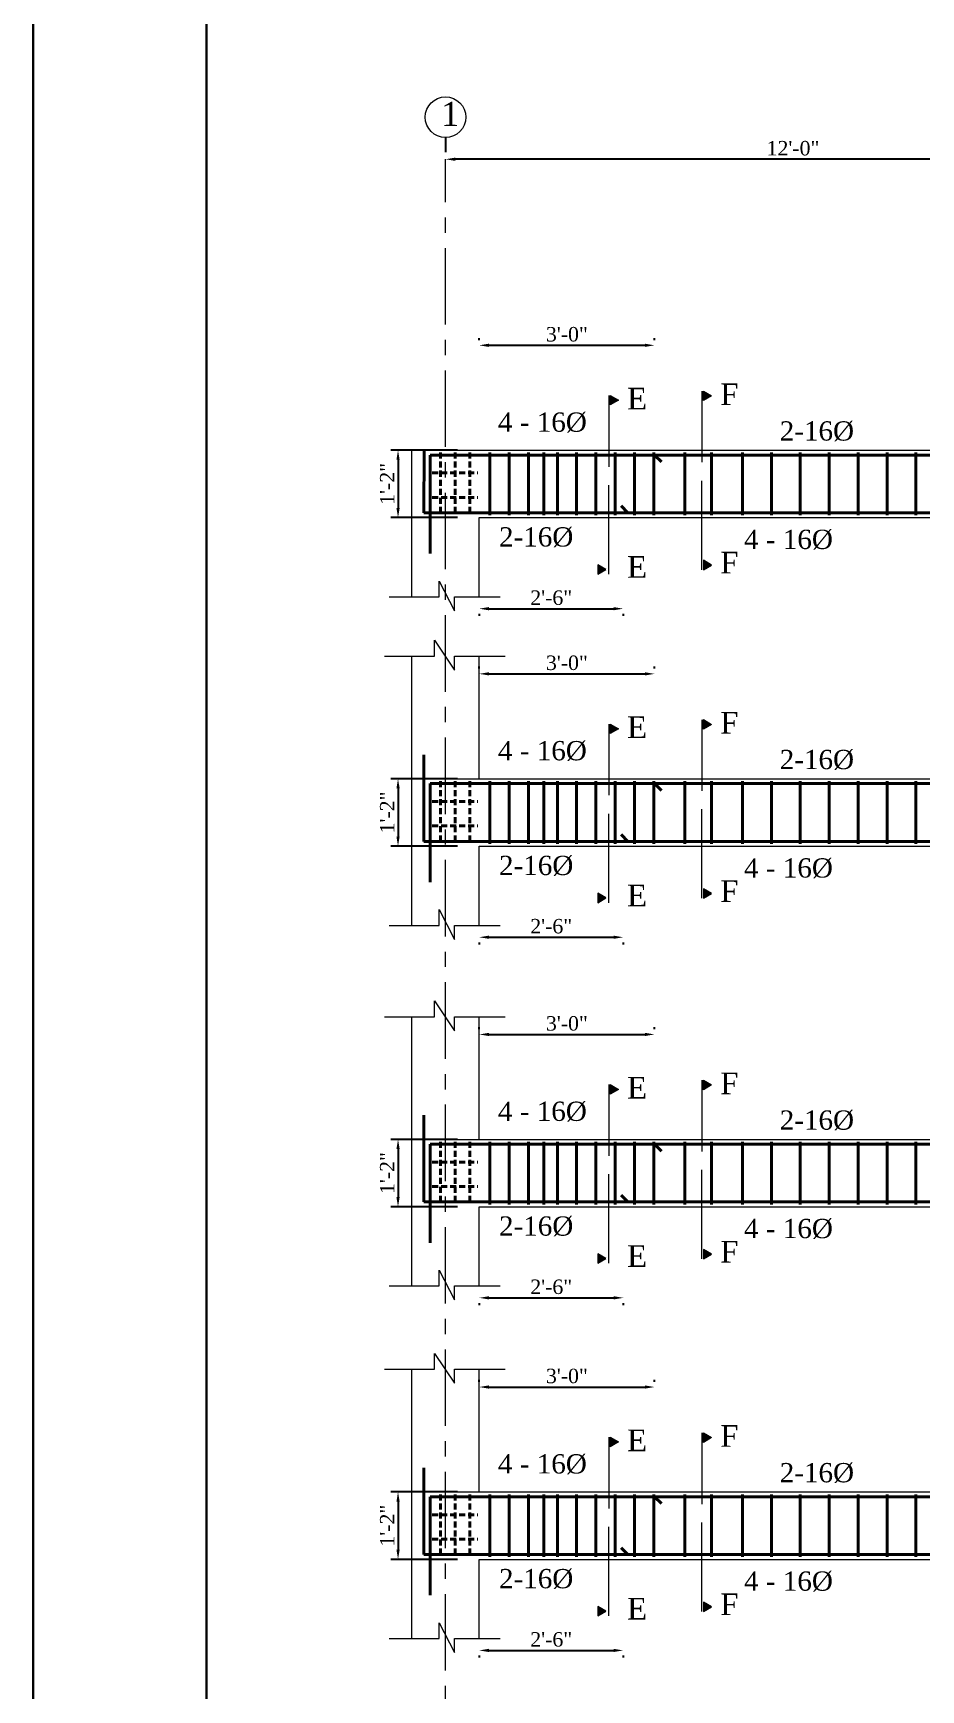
# Model space of a CAD drawing. Extents: x -2338379 to 930990, y -818978 to 106940.
# Drawn here: x 385344 to 385712, y -208316 to -207629 of the extents above; entities that cross this region are included whole.
import ezdxf

# ---------------------------------------------------------------- set-up
doc = ezdxf.new("R2010")
doc.units = 0
doc.header["$MEASUREMENT"] = 0
doc.header["$PDMODE"] = 34
doc.linetypes.add('CENTER', pattern=[50.8, 31.75, -6.35, 6.35, -6.35])
doc.linetypes.add('DASHED', pattern=[0.75, 0.5, -0.25])
doc.layers.get('0').update_dxf_attribs({"linetype": 'CONTINUOUS', "lineweight": 30})
doc.layers.get('DEFPOINTS').update_dxf_attribs({"linetype": 'CONTINUOUS'})
for name, color, linetype, lineweight in [('Center', 11, 'CENTER', 15), ('Dimension', 35, 'CONTINUOUS', 9), ('HATCH', 3, 'CONTINUOUS', 15), ('rcc elevation', 253, 'CONTINUOUS', 18), ('rebar', 3, 'CONTINUOUS', 40), ('TEXT', 7, 'CONTINUOUS', 30), ('WALL', 1, 'CONTINUOUS', 40)]:
    doc.layers.add(name, color=color, linetype=linetype, lineweight=lineweight)
doc.styles.get("Standard").update_dxf_attribs({"font": 'times.ttf', "height": 6})
doc.dimstyles.new('Standard$0', dxfattribs={"dimtxt": 6, "dimasz": 4, "dimexe": 3, "dimexo": 6, "dimgap": 3, "dimtad": 1, "dimdec": 1, "dimzin": 0, "dimdsep": 46, "dimlunit": 4, "dimtxsty": 'Standard', "dimcen": 0.09, "dimclrd": 6, "dimclre": 6, "dimclrt": 7, "dimadec": 0, "dimazin": 0, "dimtfac": 1, "dimtdec": 1, "dimtix": 1, "dimtofl": 0, "dimtmove": 1, "dimatfit": 3, "dimfxl": 1, "dimtolj": 1, "dimtzin": 0, "dimlwd": 18, "dimlwe": 18, "dimarcsym": 0})

# ---------------------------------------------------------------- blocks, each defined once
blk = doc.blocks.new('*D920')
at = {"layer": 'DEFPOINTS', "color": 0, "lineweight": 30, "transparency": 16777216}
for p in [(385515.13, -207680.99), (385515.13, -207680.99), (385803.61, -207680.99)]:
    blk.add_point(p, dxfattribs=at)
at = {"layer": 'TEXT', "color": 6, "lineweight": -2, "transparency": 16777216}
for p, q in [((385515.13, -207671.99), (385515.13, -207677.99)), ((385803.61, -207671.99), (385803.61, -207677.99)), ((385799.61, -207680.99), (385519.13, -207680.99))]:
    blk.add_line(p, q, dxfattribs=at)
at = {"layer": 'TEXT', "color": 6, "lineweight": 30, "transparency": 16777216}
for points in [[(385519.13, -207680.32), (385519.13, -207681.65), (385515.13, -207680.99)], [(385799.61, -207680.32), (385799.61, -207681.65), (385803.61, -207680.99)]]:
    blk.add_solid(points, dxfattribs=at)
at = {"layer": 'TEXT', "color": 7, "transparency": 16777216, "insert": (385659.37, -207676.44), "char_height": 6, "attachment_point": 5}
blk.add_mtext('\\A1;12\'-0"', dxfattribs=at)
blk = doc.blocks.new('*D850')
at = {"layer": 'DEFPOINTS', "color": 0, "lineweight": 30, "transparency": 16777216}
for p in [(385529.13, -208234.26), (385495.4, -208262.26), (385529.13, -208262.26)]:
    blk.add_point(p, dxfattribs=at)
at = {"layer": 'TEXT', "color": 6, "lineweight": -2, "transparency": 16777216}
for p, q in [((385520.13, -208234.26), (385492.4, -208234.26)), ((385495.4, -208238.26), (385495.4, -208258.26)), ((385520.13, -208262.26), (385492.4, -208262.26))]:
    blk.add_line(p, q, dxfattribs=at)
at = {"layer": 'TEXT', "color": 6, "lineweight": 30, "transparency": 16777216}
for points in [[(385494.74, -208238.26), (385496.07, -208238.26), (385495.4, -208234.26)], [(385494.74, -208258.26), (385496.07, -208258.26), (385495.4, -208262.26)]]:
    blk.add_solid(points, dxfattribs=at)
at = {"layer": 'TEXT', "color": 7, "transparency": 16777216, "insert": (385490.9, -208248.26), "char_height": 6, "attachment_point": 5, "rotation": 90}
blk.add_mtext('\\A1;1\'-2"', dxfattribs=at)
blk = doc.blocks.new('*D851')
at = {"layer": 'DEFPOINTS', "color": 0, "lineweight": 30, "transparency": 16777216}
for p in [(385601.87, -208190.71), (385529.13, -208197.55), (385601.87, -208197.55)]:
    blk.add_point(p, dxfattribs=at)
at = {"layer": 'TEXT', "color": 6, "lineweight": -2, "transparency": 16777216}
for p, q in [((385529.13, -208188.55), (385529.13, -208187.71)), ((385533.13, -208190.71), (385597.87, -208190.71)), ((385601.87, -208188.55), (385601.87, -208187.71))]:
    blk.add_line(p, q, dxfattribs=at)
at = {"layer": 'TEXT', "color": 6, "lineweight": 30, "transparency": 16777216}
for points in [[(385533.13, -208190.04), (385533.13, -208191.38), (385529.13, -208190.71)], [(385597.87, -208190.04), (385597.87, -208191.38), (385601.87, -208190.71)]]:
    blk.add_solid(points, dxfattribs=at)
at = {"layer": 'TEXT', "color": 7, "transparency": 16777216, "insert": (385565.5, -208186.16), "char_height": 6, "attachment_point": 5}
blk.add_mtext('\\A1;3\'-0"', dxfattribs=at)
blk = doc.blocks.new('*D852')
at = {"layer": 'DEFPOINTS', "color": 0, "lineweight": 30, "transparency": 16777216}
for p in [(385529.13, -208293.22), (385588.87, -208293.22), (385588.87, -208300.06)]:
    blk.add_point(p, dxfattribs=at)
at = {"layer": 'TEXT', "color": 6, "lineweight": -2, "transparency": 16777216}
for p, q in [((385529.13, -208302.22), (385529.13, -208303.06)), ((385533.13, -208300.06), (385584.87, -208300.06)), ((385588.87, -208302.22), (385588.87, -208303.06))]:
    blk.add_line(p, q, dxfattribs=at)
at = {"layer": 'TEXT', "color": 6, "lineweight": 30, "transparency": 16777216}
for points in [[(385533.13, -208299.39), (385533.13, -208300.73), (385529.13, -208300.06)], [(385584.87, -208299.39), (385584.87, -208300.73), (385588.87, -208300.06)]]:
    blk.add_solid(points, dxfattribs=at)
at = {"layer": 'TEXT', "color": 7, "transparency": 16777216, "insert": (385559, -208295.51), "char_height": 6, "attachment_point": 5}
blk.add_mtext('\\A1;2\'-6"', dxfattribs=at)
blk = doc.blocks.new('*D845')
at = {"layer": 'DEFPOINTS', "color": 0, "lineweight": 30, "transparency": 16777216}
for p in [(385529.13, -208087.88), (385495.4, -208115.88), (385529.13, -208115.88)]:
    blk.add_point(p, dxfattribs=at)
at = {"layer": 'TEXT', "color": 6, "lineweight": -2, "transparency": 16777216}
for p, q in [((385520.13, -208087.88), (385492.4, -208087.88)), ((385495.4, -208091.88), (385495.4, -208111.88)), ((385520.13, -208115.88), (385492.4, -208115.88))]:
    blk.add_line(p, q, dxfattribs=at)
at = {"layer": 'TEXT', "color": 6, "lineweight": 30, "transparency": 16777216}
for points in [[(385494.74, -208091.88), (385496.07, -208091.88), (385495.4, -208087.88)], [(385494.74, -208111.88), (385496.07, -208111.88), (385495.4, -208115.88)]]:
    blk.add_solid(points, dxfattribs=at)
at = {"layer": 'TEXT', "color": 7, "transparency": 16777216, "insert": (385490.9, -208101.88), "char_height": 6, "attachment_point": 5, "rotation": 90}
blk.add_mtext('\\A1;1\'-2"', dxfattribs=at)
blk = doc.blocks.new('*D846')
at = {"layer": 'DEFPOINTS', "color": 0, "lineweight": 30, "transparency": 16777216}
for p in [(385601.87, -208044.33), (385529.13, -208051.17), (385601.87, -208051.17)]:
    blk.add_point(p, dxfattribs=at)
at = {"layer": 'TEXT', "color": 6, "lineweight": -2, "transparency": 16777216}
for p, q in [((385529.13, -208042.17), (385529.13, -208041.33)), ((385601.87, -208042.17), (385601.87, -208041.33)), ((385533.13, -208044.33), (385597.87, -208044.33))]:
    blk.add_line(p, q, dxfattribs=at)
at = {"layer": 'TEXT', "color": 6, "lineweight": 30, "transparency": 16777216}
for points in [[(385533.13, -208043.66), (385533.13, -208045), (385529.13, -208044.33)], [(385597.87, -208043.66), (385597.87, -208045), (385601.87, -208044.33)]]:
    blk.add_solid(points, dxfattribs=at)
at = {"layer": 'TEXT', "color": 7, "transparency": 16777216, "insert": (385565.5, -208039.78), "char_height": 6, "attachment_point": 5}
blk.add_mtext('\\A1;3\'-0"', dxfattribs=at)
blk = doc.blocks.new('*D847')
at = {"layer": 'DEFPOINTS', "color": 0, "lineweight": 30, "transparency": 16777216}
for p in [(385529.13, -208146.84), (385588.87, -208146.84), (385588.87, -208153.68)]:
    blk.add_point(p, dxfattribs=at)
at = {"layer": 'TEXT', "color": 6, "lineweight": -2, "transparency": 16777216}
for p, q in [((385529.13, -208155.84), (385529.13, -208156.68)), ((385533.13, -208153.68), (385584.87, -208153.68)), ((385588.87, -208155.84), (385588.87, -208156.68))]:
    blk.add_line(p, q, dxfattribs=at)
at = {"layer": 'TEXT', "color": 6, "lineweight": 30, "transparency": 16777216}
for points in [[(385533.13, -208153.01), (385533.13, -208154.35), (385529.13, -208153.68)], [(385584.87, -208153.01), (385584.87, -208154.35), (385588.87, -208153.68)]]:
    blk.add_solid(points, dxfattribs=at)
at = {"layer": 'TEXT', "color": 7, "transparency": 16777216, "insert": (385559, -208149.13), "char_height": 6, "attachment_point": 5}
blk.add_mtext('\\A1;2\'-6"', dxfattribs=at)
blk = doc.blocks.new('*D772')
at = {"layer": 'DEFPOINTS', "color": 0, "lineweight": 30, "transparency": 16777216}
for p in [(385529.13, -207938.17), (385495.4, -207966.17), (385529.13, -207966.17)]:
    blk.add_point(p, dxfattribs=at)
at = {"layer": 'TEXT', "color": 6, "lineweight": -2, "transparency": 16777216}
for p, q in [((385520.13, -207938.17), (385492.4, -207938.17)), ((385495.4, -207942.17), (385495.4, -207962.17)), ((385520.13, -207966.17), (385492.4, -207966.17))]:
    blk.add_line(p, q, dxfattribs=at)
at = {"layer": 'TEXT', "color": 6, "lineweight": 30, "transparency": 16777216}
for points in [[(385494.74, -207942.17), (385496.07, -207942.17), (385495.4, -207938.17)], [(385494.74, -207962.17), (385496.07, -207962.17), (385495.4, -207966.17)]]:
    blk.add_solid(points, dxfattribs=at)
at = {"layer": 'TEXT', "color": 7, "transparency": 16777216, "insert": (385490.9, -207952.17), "char_height": 6, "attachment_point": 5, "rotation": 90}
blk.add_mtext('\\A1;1\'-2"', dxfattribs=at)
blk = doc.blocks.new('*D773')
at = {"layer": 'DEFPOINTS', "color": 0, "lineweight": 30, "transparency": 16777216}
for p in [(385601.87, -207894.63), (385529.13, -207901.47), (385601.87, -207901.47)]:
    blk.add_point(p, dxfattribs=at)
at = {"layer": 'TEXT', "color": 6, "lineweight": -2, "transparency": 16777216}
for p, q in [((385529.13, -207892.47), (385529.13, -207891.63)), ((385533.13, -207894.63), (385597.87, -207894.63)), ((385601.87, -207892.47), (385601.87, -207891.63))]:
    blk.add_line(p, q, dxfattribs=at)
at = {"layer": 'TEXT', "color": 6, "lineweight": 30, "transparency": 16777216}
for points in [[(385533.13, -207893.96), (385533.13, -207895.29), (385529.13, -207894.63)], [(385597.87, -207893.96), (385597.87, -207895.29), (385601.87, -207894.63)]]:
    blk.add_solid(points, dxfattribs=at)
at = {"layer": 'TEXT', "color": 7, "transparency": 16777216, "insert": (385565.5, -207890.07), "char_height": 6, "attachment_point": 5}
blk.add_mtext('\\A1;3\'-0"', dxfattribs=at)
blk = doc.blocks.new('*D774')
at = {"layer": 'DEFPOINTS', "color": 0, "lineweight": 30, "transparency": 16777216}
for p in [(385529.13, -207997.14), (385588.87, -207997.14), (385588.87, -208003.98)]:
    blk.add_point(p, dxfattribs=at)
at = {"layer": 'TEXT', "color": 6, "lineweight": -2, "transparency": 16777216}
for p, q in [((385529.13, -208006.14), (385529.13, -208006.98)), ((385533.13, -208003.98), (385584.87, -208003.98)), ((385588.87, -208006.14), (385588.87, -208006.98))]:
    blk.add_line(p, q, dxfattribs=at)
at = {"layer": 'TEXT', "color": 6, "lineweight": 30, "transparency": 16777216}
for points in [[(385533.13, -208003.31), (385533.13, -208004.64), (385529.13, -208003.98)], [(385584.87, -208003.31), (385584.87, -208004.64), (385588.87, -208003.98)]]:
    blk.add_solid(points, dxfattribs=at)
at = {"layer": 'TEXT', "color": 7, "transparency": 16777216, "insert": (385559, -207999.42), "char_height": 6, "attachment_point": 5}
blk.add_mtext('\\A1;2\'-6"', dxfattribs=at)
blk = doc.blocks.new('*D751')
at = {"layer": 'DEFPOINTS', "color": 0, "lineweight": 30, "transparency": 16777216}
for p in [(385529.13, -207801.77), (385495.4, -207829.77), (385529.13, -207829.77)]:
    blk.add_point(p, dxfattribs=at)
at = {"layer": 'TEXT', "color": 6, "lineweight": -2, "transparency": 16777216}
for p, q in [((385520.13, -207801.77), (385492.4, -207801.77)), ((385495.4, -207805.77), (385495.4, -207825.77)), ((385520.13, -207829.77), (385492.4, -207829.77))]:
    blk.add_line(p, q, dxfattribs=at)
at = {"layer": 'TEXT', "color": 6, "lineweight": 30, "transparency": 16777216}
for points in [[(385494.74, -207805.77), (385496.07, -207805.77), (385495.4, -207801.77)], [(385494.74, -207825.77), (385496.07, -207825.77), (385495.4, -207829.77)]]:
    blk.add_solid(points, dxfattribs=at)
at = {"layer": 'TEXT', "color": 7, "transparency": 16777216, "insert": (385490.9, -207815.77), "char_height": 6, "attachment_point": 5, "rotation": 90}
blk.add_mtext('\\A1;1\'-2"', dxfattribs=at)
blk = doc.blocks.new('*D752')
at = {"layer": 'DEFPOINTS', "color": 0, "lineweight": 30, "transparency": 16777216}
for p in [(385601.87, -207758.23), (385529.13, -207765.07), (385601.87, -207765.07)]:
    blk.add_point(p, dxfattribs=at)
at = {"layer": 'TEXT', "color": 6, "lineweight": -2, "transparency": 16777216}
for p, q in [((385529.13, -207756.07), (385529.13, -207755.23)), ((385533.13, -207758.23), (385597.87, -207758.23)), ((385601.87, -207756.07), (385601.87, -207755.23))]:
    blk.add_line(p, q, dxfattribs=at)
at = {"layer": 'TEXT', "color": 6, "lineweight": 30, "transparency": 16777216}
for points in [[(385533.13, -207757.56), (385533.13, -207758.89), (385529.13, -207758.23)], [(385597.87, -207757.56), (385597.87, -207758.89), (385601.87, -207758.23)]]:
    blk.add_solid(points, dxfattribs=at)
at = {"layer": 'TEXT', "color": 7, "transparency": 16777216, "insert": (385565.5, -207753.68), "char_height": 6, "attachment_point": 5}
blk.add_mtext('\\A1;3\'-0"', dxfattribs=at)
blk = doc.blocks.new('*D753')
at = {"layer": 'DEFPOINTS', "color": 0, "lineweight": 30, "transparency": 16777216}
for p in [(385529.13, -207860.74), (385588.87, -207860.74), (385588.87, -207867.58)]:
    blk.add_point(p, dxfattribs=at)
at = {"layer": 'TEXT', "color": 6, "lineweight": -2, "transparency": 16777216}
for p, q in [((385529.13, -207869.74), (385529.13, -207870.58)), ((385533.13, -207867.58), (385584.87, -207867.58)), ((385588.87, -207869.74), (385588.87, -207870.58))]:
    blk.add_line(p, q, dxfattribs=at)
at = {"layer": 'TEXT', "color": 6, "lineweight": 30, "transparency": 16777216}
for points in [[(385533.13, -207866.91), (385533.13, -207868.24), (385529.13, -207867.58)], [(385584.87, -207866.91), (385584.87, -207868.24), (385588.87, -207867.58)]]:
    blk.add_solid(points, dxfattribs=at)
at = {"layer": 'TEXT', "color": 7, "transparency": 16777216, "insert": (385559, -207863.03), "char_height": 6, "attachment_point": 5}
blk.add_mtext('\\A1;2\'-6"', dxfattribs=at)

msp = doc.modelspace()

# ---------------------------------------------------------------- hatches: boundary and pattern name
at = {"layer": 'HATCH', "ltscale": 0.5}
for points in [[(385583.5, -207783.01), (385583.5, -207779.07), (385586.92, -207781.04)], [(385622.15, -207781.19), (385622.15, -207777.25), (385625.57, -207779.22)], [(385622.15, -207847.48), (385622.15, -207851.42), (385625.57, -207849.45)], [(385578.31, -207849.3), (385578.31, -207853.25), (385581.72, -207851.27)], [(385583.5, -207919.41), (385583.5, -207915.47), (385586.92, -207917.44)], [(385622.15, -207917.59), (385622.15, -207913.64), (385625.57, -207915.62)], [(385578.31, -207985.7), (385578.31, -207989.65), (385581.72, -207987.67)], [(385622.15, -207983.88), (385622.15, -207987.82), (385625.57, -207985.85)], [(385583.5, -208069.12), (385583.5, -208065.17), (385586.92, -208067.15)], [(385622.15, -208067.3), (385622.15, -208063.35), (385625.57, -208065.32)], [(385578.31, -208135.4), (385578.31, -208139.35), (385581.72, -208137.38)], [(385622.15, -208133.58), (385622.15, -208137.53), (385625.57, -208135.56)], [(385583.5, -208215.5), (385583.5, -208211.55), (385586.92, -208213.53)], [(385622.15, -208213.68), (385622.15, -208209.73), (385625.57, -208211.7)], [(385578.31, -208281.78), (385578.31, -208285.73), (385581.72, -208283.76)], [(385622.15, -208279.96), (385622.15, -208283.91), (385625.57, -208281.94)]]:
    msp.add_hatch(color=256, dxfattribs=at).paths.add_polyline_path(points)

# ---------------------------------------------------------------- linework, layer by layer
at = {"color": 3}
for points in [[(388521.51, -208928.73), (388521.51, -206502.33), (385343.91, -206502.33), (385343.91, -208928.73)], [(388449.51, -208856.73), (388449.51, -206574.33), (385415.91, -206574.33), (385415.91, -208856.73)]]:
    msp.add_lwpolyline(points, close=True, dxfattribs=at)
at = {"layer": 'Center'}
msp.add_line((385515.13, -208664.03), (385515.13, -207680.99), dxfattribs=at)
at = {"layer": 'Dimension', "ltscale": 0.5}
for p, q in [((385582.88, -207779.08), (385582.88, -207808.62)), ((385621.52, -207777.26), (385621.52, -207806.8)), ((385621.52, -207851.41), (385621.52, -207814.47)), ((385582.88, -207853.24), (385582.88, -207816.29)), ((385582.88, -207915.48), (385582.88, -207945.02)), ((385621.52, -207913.66), (385621.52, -207943.2)), ((385621.52, -207987.81), (385621.52, -207950.86)), ((385582.88, -207989.63), (385582.88, -207952.69)), ((385582.88, -208065.18), (385582.88, -208094.73)), ((385621.52, -208063.36), (385621.52, -208092.91)), ((385582.88, -208139.34), (385582.88, -208102.39)), ((385621.52, -208137.52), (385621.52, -208100.57)), ((385582.88, -208211.56), (385582.88, -208241.11)), ((385621.52, -208209.74), (385621.52, -208239.29)), ((385621.52, -208283.9), (385621.52, -208246.95)), ((385582.88, -208285.72), (385582.88, -208248.77))]:
    msp.add_line(p, q, dxfattribs=at)
for points in [[(385586.92, -207781.04), (385583.5, -207783.01), (385583.5, -207779.07)], [(385625.57, -207779.22), (385622.15, -207781.19), (385622.15, -207777.25)], [(385625.57, -207849.45), (385622.15, -207847.48), (385622.15, -207851.42)], [(385581.72, -207851.27), (385578.31, -207849.3), (385578.31, -207853.25)], [(385586.92, -207917.44), (385583.5, -207919.41), (385583.5, -207915.47)], [(385625.57, -207915.62), (385622.15, -207917.59), (385622.15, -207913.64)], [(385581.72, -207987.67), (385578.31, -207985.7), (385578.31, -207989.65)], [(385625.57, -207985.85), (385622.15, -207983.88), (385622.15, -207987.82)], [(385586.92, -208067.15), (385583.5, -208069.12), (385583.5, -208065.17)], [(385625.57, -208065.32), (385622.15, -208067.3), (385622.15, -208063.35)], [(385581.72, -208137.38), (385578.31, -208135.4), (385578.31, -208139.35)], [(385625.57, -208135.56), (385622.15, -208133.58), (385622.15, -208137.53)], [(385586.92, -208213.53), (385583.5, -208215.5), (385583.5, -208211.55)], [(385625.57, -208211.7), (385622.15, -208213.68), (385622.15, -208209.73)], [(385581.72, -208283.76), (385578.31, -208281.78), (385578.31, -208285.73)], [(385625.57, -208281.94), (385622.15, -208279.96), (385622.15, -208283.91)]]:
    msp.add_lwpolyline(points, close=True, dxfattribs=at)
at = {"layer": 'Dimension'}
for points in [[(385491.72, -207862.65), (385512.51, -207862.65), (385512.51, -207856.09), (385518.89, -207868.48), (385518.89, -207862.65), (385537.86, -207862.65)], [(385489.72, -207887.26), (385510.51, -207887.26), (385510.51, -207880.7), (385518.89, -207893.08), (385518.89, -207887.26), (385539.86, -207887.26)], [(385491.72, -207999.05), (385512.51, -207999.05), (385512.51, -207992.49), (385518.89, -208004.88), (385518.89, -207999.05), (385537.86, -207999.05)], [(385489.72, -208036.96), (385510.51, -208036.96), (385510.51, -208030.4), (385518.89, -208042.79), (385518.89, -208036.96), (385539.86, -208036.96)], [(385491.72, -208148.75), (385512.51, -208148.75), (385512.51, -208142.2), (385518.89, -208154.58), (385518.89, -208148.75), (385537.86, -208148.75)], [(385489.72, -208183.34), (385510.51, -208183.34), (385510.51, -208176.78), (385518.89, -208189.17), (385518.89, -208183.34), (385539.86, -208183.34)], [(385491.72, -208295.13), (385512.51, -208295.13), (385512.51, -208288.58), (385518.89, -208300.96), (385518.89, -208295.13), (385537.86, -208295.13)]]:
    msp.add_lwpolyline(points, dxfattribs=at)
msp.add_circle((385515.13, -207663.54), 8.45, dxfattribs=at)
at = {"layer": 'rcc elevation', "ltscale": 20}
for p, q in [((385501.13, -207862.65), (385501.13, -207801.77)), ((385501.13, -207801.77), (385789.61, -207801.77)), ((385529.13, -207862.65), (385529.13, -207829.77)), ((385529.13, -207829.77), (385789.61, -207829.77)), ((385501.13, -207938.17), (385501.13, -207887.26)), ((385529.13, -207938.17), (385529.13, -207887.26)), ((385501.13, -207999.05), (385501.13, -207938.17)), ((385501.13, -207938.17), (385789.61, -207938.17)), ((385529.13, -207999.05), (385529.13, -207966.17)), ((385529.13, -207966.17), (385789.61, -207966.17)), ((385501.13, -208087.88), (385501.13, -208036.96)), ((385529.13, -208087.88), (385529.13, -208036.96)), ((385501.13, -208148.75), (385501.13, -208087.88)), ((385501.13, -208087.88), (385789.61, -208087.88)), ((385529.13, -208148.75), (385529.13, -208115.88)), ((385529.13, -208115.88), (385789.61, -208115.88)), ((385501.13, -208234.26), (385501.13, -208183.34)), ((385529.13, -208234.26), (385529.13, -208183.34)), ((385501.13, -208295.13), (385501.13, -208234.26)), ((385501.13, -208234.26), (385789.61, -208234.26)), ((385529.13, -208295.13), (385529.13, -208262.26)), ((385529.13, -208262.26), (385789.61, -208262.26))]:
    msp.add_line(p, q, dxfattribs=at)
at = {"layer": 'rebar', "ltscale": 20}
for p, q in [((385506.26, -207801.77), (385506.17, -207827.77)), ((385508.8, -207803.77), (387251.14, -207803.77)), ((385508.8, -207803.77), (385508.8, -207844.69)), ((385601.87, -207803.77), (385604.72, -207806.62)), ((385506.17, -207827.77), (387253.77, -207827.77)), ((385588.02, -207824.92), (385590.87, -207827.77)), ((385506.17, -207928.2), (385506.17, -207964.17)), ((385508.8, -207940.17), (387251.14, -207940.17)), ((385508.8, -207940.17), (385508.8, -207981.09)), ((385601.87, -207940.17), (385604.72, -207943.02)), ((385506.17, -207964.17), (387253.77, -207964.17)), ((385588.02, -207961.32), (385590.87, -207964.17)), ((385506.17, -208077.91), (385506.17, -208113.88)), ((385508.8, -208089.88), (387251.14, -208089.88)), ((385508.8, -208089.88), (385508.8, -208130.79)), ((385601.87, -208089.88), (385604.72, -208092.73)), ((385506.17, -208113.88), (387253.77, -208113.88)), ((385588.02, -208111.03), (385590.87, -208113.88)), ((385506.17, -208224.29), (385506.17, -208260.26)), ((385508.8, -208236.26), (387251.14, -208236.26)), ((385508.8, -208236.26), (385508.8, -208277.17)), ((385601.87, -208236.26), (385604.72, -208239.11)), ((385506.17, -208260.26), (387253.77, -208260.26)), ((385588.02, -208257.41), (385590.87, -208260.26))]:
    msp.add_line(p, q, dxfattribs=at)
at = {"layer": 'rebar', "linetype": 'DASHED', "ltscale": 5}
for p, q in [((385513.01, -207802.77), (385513.01, -207828.77)), ((385519.09, -207802.77), (385519.09, -207828.77)), ((385525.17, -207802.77), (385525.17, -207828.77)), ((385509.52, -207811.22), (385528.54, -207811.22)), ((385509.52, -207821.39), (385528.54, -207821.39)), ((385513.01, -207939.17), (385513.01, -207965.17)), ((385519.09, -207939.17), (385519.09, -207965.17)), ((385525.17, -207939.17), (385525.17, -207965.17)), ((385509.52, -207947.62), (385528.54, -207947.62)), ((385509.52, -207957.79), (385528.54, -207957.79)), ((385513.01, -208088.88), (385513.01, -208114.88)), ((385519.09, -208088.88), (385519.09, -208114.88)), ((385525.17, -208088.88), (385525.17, -208114.88)), ((385509.52, -208097.33), (385528.54, -208097.33)), ((385509.52, -208107.5), (385528.54, -208107.5)), ((385513.01, -208235.26), (385513.01, -208261.26)), ((385519.09, -208235.26), (385519.09, -208261.26)), ((385525.17, -208235.26), (385525.17, -208261.26)), ((385509.52, -208243.71), (385528.54, -208243.71)), ((385509.52, -208253.88), (385528.54, -208253.88))]:
    msp.add_line(p, q, dxfattribs=at)
at = {"layer": 'rebar', "ltscale": 5}
for p, q in [((385533.54, -207802.77), (385533.54, -207828.77)), ((385541.54, -207802.77), (385541.54, -207828.77)), ((385549.54, -207802.77), (385549.54, -207828.77)), ((385555.87, -207802.77), (385555.87, -207828.77)), ((385561.54, -207802.77), (385561.54, -207828.77)), ((385569.54, -207802.77), (385569.54, -207828.77)), ((385577.54, -207802.77), (385577.54, -207828.77)), ((385585.54, -207802.77), (385585.54, -207828.77)), ((385593.54, -207802.77), (385593.54, -207828.77)), ((385601.54, -207802.77), (385601.54, -207828.77)), ((385614.41, -207802.77), (385614.41, -207828.77)), ((385625.54, -207802.77), (385625.54, -207828.77)), ((385638.41, -207802.77), (385638.41, -207828.77)), ((385650.41, -207802.77), (385650.41, -207828.77)), ((385662.41, -207802.77), (385662.41, -207828.77)), ((385674.41, -207802.77), (385674.41, -207828.77)), ((385686.41, -207802.77), (385686.41, -207828.77)), ((385698.41, -207802.77), (385698.41, -207828.77)), ((385710.41, -207802.77), (385710.41, -207828.77)), ((385533.54, -207939.17), (385533.54, -207965.17)), ((385541.54, -207939.17), (385541.54, -207965.17)), ((385549.54, -207939.17), (385549.54, -207965.17)), ((385555.87, -207939.17), (385555.87, -207965.17)), ((385561.54, -207939.17), (385561.54, -207965.17)), ((385569.54, -207939.17), (385569.54, -207965.17)), ((385577.54, -207939.17), (385577.54, -207965.17)), ((385585.54, -207939.17), (385585.54, -207965.17)), ((385593.54, -207939.17), (385593.54, -207965.17)), ((385601.54, -207939.17), (385601.54, -207965.17)), ((385614.41, -207939.17), (385614.41, -207965.17)), ((385625.54, -207939.17), (385625.54, -207965.17)), ((385638.41, -207939.17), (385638.41, -207965.17)), ((385650.41, -207939.17), (385650.41, -207965.17)), ((385662.41, -207939.17), (385662.41, -207965.17)), ((385674.41, -207939.17), (385674.41, -207965.17)), ((385686.41, -207939.17), (385686.41, -207965.17)), ((385698.41, -207939.17), (385698.41, -207965.17)), ((385710.41, -207939.17), (385710.41, -207965.17)), ((385533.54, -208088.88), (385533.54, -208114.88)), ((385541.54, -208088.88), (385541.54, -208114.88)), ((385549.54, -208088.88), (385549.54, -208114.88)), ((385555.87, -208088.88), (385555.87, -208114.88)), ((385561.54, -208088.88), (385561.54, -208114.88)), ((385569.54, -208088.88), (385569.54, -208114.88)), ((385577.54, -208088.88), (385577.54, -208114.88)), ((385585.54, -208088.88), (385585.54, -208114.88)), ((385593.54, -208088.88), (385593.54, -208114.88)), ((385601.54, -208088.88), (385601.54, -208114.88)), ((385614.41, -208088.88), (385614.41, -208114.88)), ((385625.54, -208088.88), (385625.54, -208114.88)), ((385638.41, -208088.88), (385638.41, -208114.88)), ((385650.41, -208088.88), (385650.41, -208114.88)), ((385662.41, -208088.88), (385662.41, -208114.88)), ((385674.41, -208088.88), (385674.41, -208114.88)), ((385686.41, -208088.88), (385686.41, -208114.88)), ((385698.41, -208088.88), (385698.41, -208114.88)), ((385710.41, -208088.88), (385710.41, -208114.88)), ((385533.54, -208235.26), (385533.54, -208261.26)), ((385541.54, -208235.26), (385541.54, -208261.26)), ((385549.54, -208235.26), (385549.54, -208261.26)), ((385555.87, -208235.26), (385555.87, -208261.26)), ((385561.54, -208235.26), (385561.54, -208261.26)), ((385569.54, -208235.26), (385569.54, -208261.26)), ((385577.54, -208235.26), (385577.54, -208261.26)), ((385585.54, -208235.26), (385585.54, -208261.26)), ((385593.54, -208235.26), (385593.54, -208261.26)), ((385601.54, -208235.26), (385601.54, -208261.26)), ((385614.41, -208235.26), (385614.41, -208261.26)), ((385625.54, -208235.26), (385625.54, -208261.26)), ((385638.41, -208235.26), (385638.41, -208261.26)), ((385650.41, -208235.26), (385650.41, -208261.26)), ((385662.41, -208235.26), (385662.41, -208261.26)), ((385674.41, -208235.26), (385674.41, -208261.26)), ((385686.41, -208235.26), (385686.41, -208261.26)), ((385698.41, -208235.26), (385698.41, -208261.26)), ((385710.41, -208235.26), (385710.41, -208261.26))]:
    msp.add_line(p, q, dxfattribs=at)

# ---------------------------------------------------------------- texts
at = {"layer": 'TEXT', "linetype": 'ByBlock', "insert": (385513.28, -207657.16), "char_height": 10, "width": 1452.7835, "attachment_point": 1, "line_spacing_factor": 2}
msp.add_mtext('1', dxfattribs=at)
at = {"layer": 'TEXT', "attachment_point": 1}
for s, insert, char_height, width in [('{\\fTimes New Roman|b0|i0|c0|p18;E}', (385590.51, -207775.87), 9, 1356.5327), ('{\\fTimes New Roman|b0|i0|c0|p18;F}', (385629.16, -207774.04), 9, 1356.5327), ('2-16%%C ', (385653.85, -207789.78), 8, 1404.5327), ('2-16%%C ', (385537.31, -207833.76), 8, 1356.5327), ('{\\fTimes New Roman|b0|i0|c0|p18;E}', (385590.51, -207845.75), 9, 1356.5327), ('{\\fTimes New Roman|b0|i0|c0|p18;F}', (385629.16, -207843.93), 9, 1356.5327), ('{\\fTimes New Roman|b0|i0|c0|p18;F}', (385629.16, -207910.44), 9, 1356.5327), ('{\\fTimes New Roman|b0|i0|c0|p18;E}', (385590.51, -207912.27), 9, 1356.5327), ('2-16%%C ', (385653.85, -207926.18), 8, 1404.5327), ('2-16%%C ', (385537.31, -207970.16), 8, 1356.5327), ('{\\fTimes New Roman|b0|i0|c0|p18;E}', (385590.51, -207982.15), 9, 1356.5327), ('{\\fTimes New Roman|b0|i0|c0|p18;F}', (385629.16, -207980.33), 9, 1356.5327), ('{\\fTimes New Roman|b0|i0|c0|p18;E}', (385590.51, -208061.97), 9, 1356.5327), ('{\\fTimes New Roman|b0|i0|c0|p18;F}', (385629.16, -208060.15), 9, 1356.5327), ('2-16%%C ', (385653.85, -208075.88), 8, 1404.5327), ('2-16%%C ', (385537.31, -208119.87), 8, 1356.5327), ('{\\fTimes New Roman|b0|i0|c0|p18;F}', (385629.16, -208130.03), 9, 1356.5327), ('{\\fTimes New Roman|b0|i0|c0|p18;E}', (385590.51, -208131.85), 9, 1356.5327), ('{\\fTimes New Roman|b0|i0|c0|p18;F}', (385629.16, -208206.53), 9, 1356.5327), ('{\\fTimes New Roman|b0|i0|c0|p18;E}', (385590.51, -208208.35), 9, 1356.5327), ('2-16%%C ', (385653.85, -208222.26), 8, 1404.5327), ('2-16%%C ', (385537.31, -208266.25), 8, 1356.5327), ('{\\fTimes New Roman|b0|i0|c0|p18;E}', (385590.51, -208278.23), 9, 1356.5327), ('{\\fTimes New Roman|b0|i0|c0|p18;F}', (385629.16, -208276.41), 9, 1356.5327)]:
    msp.add_mtext(s, dxfattribs=dict(at, insert=insert, char_height=char_height, width=width))
at = {"layer": 'WALL', "color": 7, "char_height": 8, "attachment_point": 5}
for insert in [(385555.33, -207790.28), (385657.48, -207838.96), (385555.33, -207926.68), (385657.48, -207975.36), (385555.33, -208076.39), (385657.48, -208125.06), (385555.33, -208222.77), (385657.48, -208271.44)]:
    msp.add_mtext('4 - 16%%C', dxfattribs=dict(at, insert=insert))

# ---------------------------------------------------------------- dimensions: what is measured, and where the dimension line sits
at = {"layer": 'TEXT'}
dim = msp.add_linear_dim(base=(385515.13, -207680.99), p1=(385803.61, -207680.99), p2=(385515.13, -207680.99), dimstyle='Standard$0', override={"dimscale": 0.5, "dimtxt": 18, "dimasz": 8, "dimexe": 6, "dimexo": 18, "dimdec": 0, "dimlfac": 0.5, "dimzin": 11, "dimcen": 2.5, "dimdle": 6, "dimtdec": 0, "dimtofl": 1, "dimlwd": 65534, "dimlwe": 65534}, dxfattribs=at)
dim.commit()
dim.dimension.update_dxf_attribs({"geometry": '*D920', "text_midpoint": (385659.37, -207676.44)})
for p1, p2, distance, picture, middle in [((385529.13, -207765.07), (385601.87, -207765.07), 6.84, '*D752', (385565.5, -207753.68)), ((385529.13, -207860.74), (385588.87, -207860.74), -6.84, '*D753', (385559, -207863.03)), ((385529.13, -207901.47), (385601.87, -207901.47), 6.84, '*D773', (385565.5, -207890.07)), ((385529.13, -207997.14), (385588.87, -207997.14), -6.84, '*D774', (385559, -207999.42)), ((385529.13, -208051.17), (385601.87, -208051.17), 6.84, '*D846', (385565.5, -208039.78)), ((385529.13, -208146.84), (385588.87, -208146.84), -6.84, '*D847', (385559, -208149.13)), ((385529.13, -208197.55), (385601.87, -208197.55), 6.84, '*D851', (385565.5, -208186.16)), ((385529.13, -208293.22), (385588.87, -208293.22), -6.84, '*D852', (385559, -208295.51))]:
    dim = msp.add_aligned_dim(p1=p1, p2=p2, distance=distance, dimstyle='Standard$0', override={"dimscale": 0.5, "dimtxt": 18, "dimasz": 8, "dimexe": 6, "dimexo": 18, "dimdec": 0, "dimlfac": 0.5, "dimzin": 11, "dimcen": 2.5, "dimdle": 6, "dimtdec": 0, "dimtofl": 1, "dimlwd": 65534, "dimlwe": 65534}, dxfattribs=at)
    dim.commit()
    dim.dimension.update_dxf_attribs({"geometry": picture, "text_midpoint": middle})
for base, p1, p2, picture, middle in [((385495.4, -207829.77), (385529.13, -207801.77), (385529.13, -207829.77), '*D751', (385490.9, -207815.77)), ((385495.4, -207966.17), (385529.13, -207938.17), (385529.13, -207966.17), '*D772', (385490.9, -207952.17)), ((385495.4, -208115.88), (385529.13, -208087.88), (385529.13, -208115.88), '*D845', (385490.9, -208101.88)), ((385495.4, -208262.26), (385529.13, -208234.26), (385529.13, -208262.26), '*D850', (385490.9, -208248.26))]:
    dim = msp.add_linear_dim(base=base, p1=p1, p2=p2, angle=90, dimstyle='Standard$0', override={"dimscale": 0.5, "dimtxt": 18, "dimasz": 8, "dimexe": 6, "dimexo": 18, "dimdec": 0, "dimlfac": 0.5, "dimzin": 11, "dimcen": 2.5, "dimdle": 6, "dimtdec": 0, "dimtofl": 1, "dimlwd": 65534, "dimlwe": 65534}, dxfattribs=at)
    dim.commit()
    dim.dimension.update_dxf_attribs({"geometry": picture, "text_midpoint": middle})

doc.saveas('drawing.dxf')
